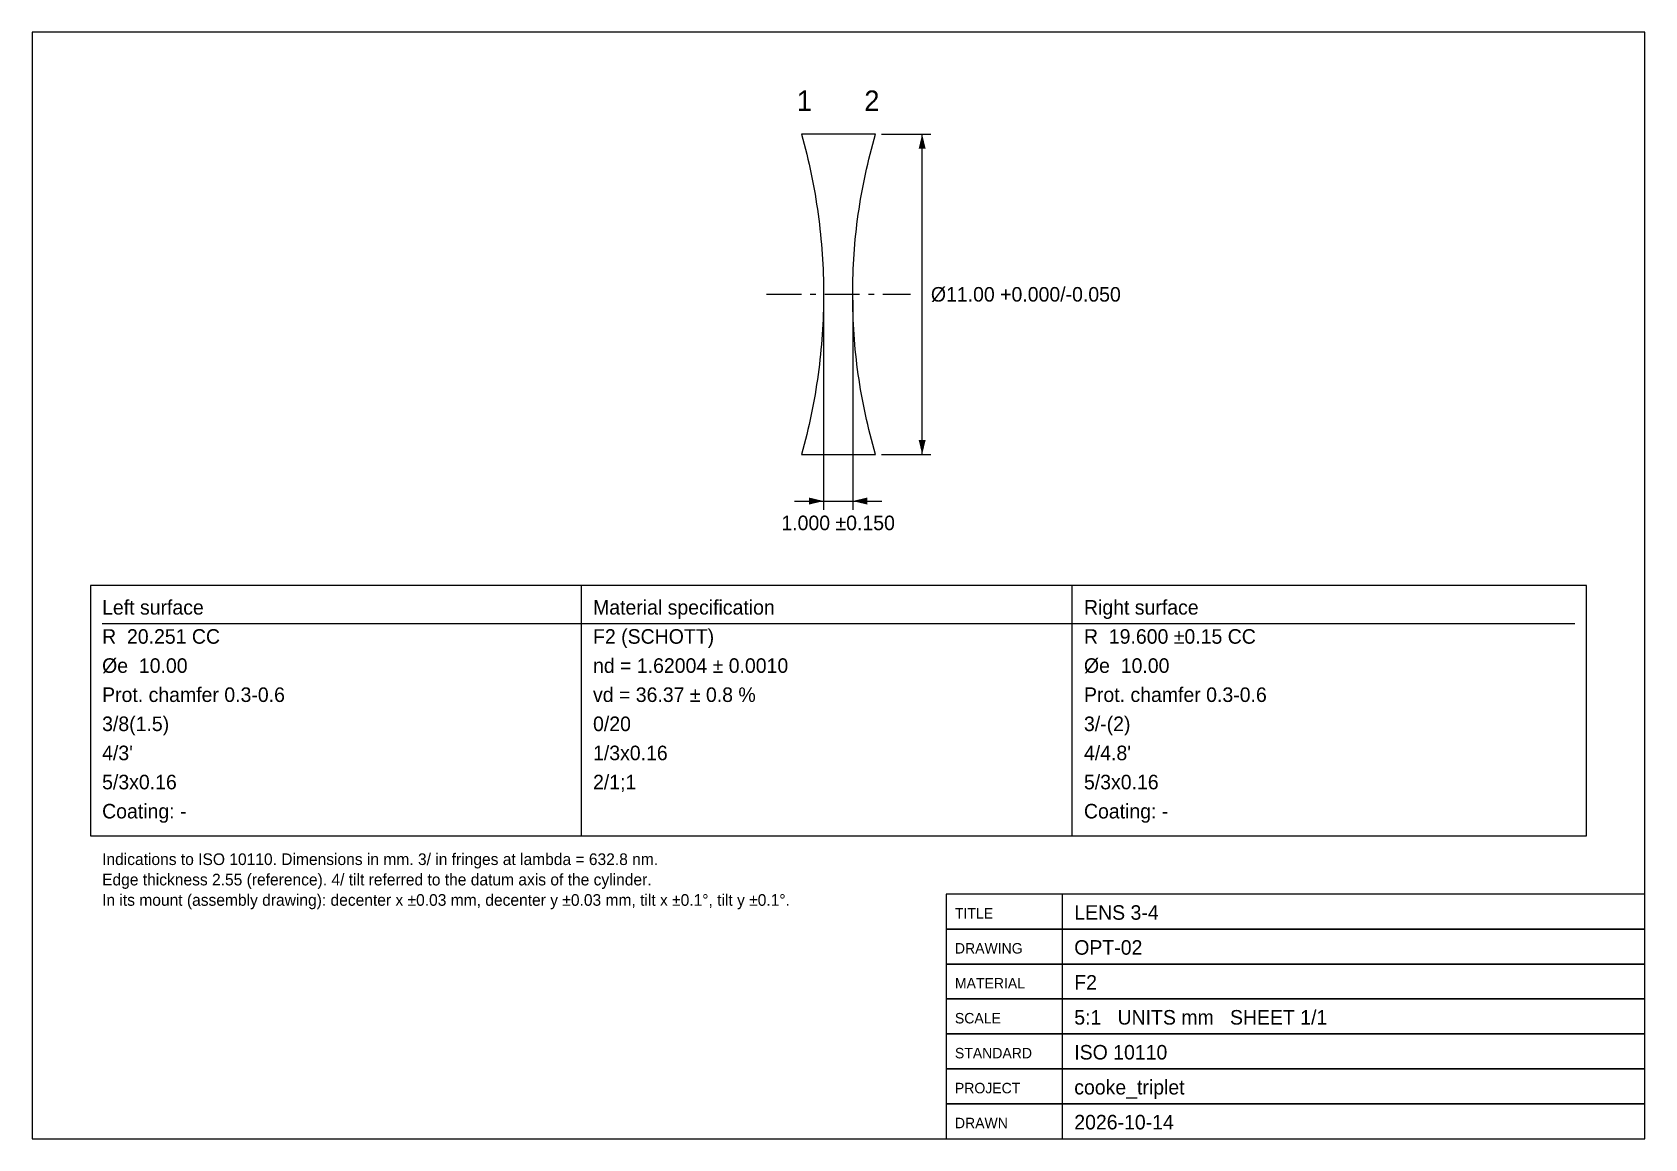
# Model space of a CAD drawing. Header units: millimetres. Extents: x 10 to 287, y 10 to 200.
import ezdxf
from ezdxf.enums import TextEntityAlignment as Align

# ---------------------------------------------------------------- set-up
doc = ezdxf.new("R2010")
doc.units = ezdxf.units.MM
doc.linetypes.add('CENTER', pattern=[10, 6, -1.5, 1, -1.5])
for name, color, linetype in [('CENTER', 1, 'CENTER'), ('DIMENSIONS', 3, 'CONTINUOUS'), ('FRAME', 7, 'CONTINUOUS'), ('OUTLINE', 7, 'CONTINUOUS'), ('TABLES', 8, 'CONTINUOUS'), ('TEXT', 7, 'CONTINUOUS')]:
    doc.layers.add(name, color=color, linetype=linetype)

msp = doc.modelspace()

# ---------------------------------------------------------------- linework, layer by layer
at = {"layer": 'CENTER'}
msp.add_line((136.128312, 155), (160.871688, 155), dxfattribs=at)
at = {"layer": 'DIMENSIONS'}
for p, q in [((155.871688, 182.5), (164.371688, 182.5)), ((162.871688, 127.5), (162.871688, 182.5)), ((145.9342, 154), (145.9342, 118)), ((150.9342, 154), (150.9342, 118)), ((155.871688, 127.5), (164.371688, 127.5)), ((140.9342, 119.5), (145.9342, 119.5)), ((145.9342, 119.5), (150.9342, 119.5)), ((150.9342, 119.5), (155.9342, 119.5))]:
    msp.add_line(p, q, dxfattribs=at)
for points in [[(162.871688, 182.5), (162.271688, 180), (163.471688, 180)], [(162.871688, 127.5), (163.471688, 130), (162.271688, 130)], [(145.9342, 119.5), (143.4342, 120.1), (143.4342, 118.9)], [(150.9342, 119.5), (153.4342, 118.9), (153.4342, 120.1)]]:
    msp.add_solid(points, dxfattribs=at)
at = {"layer": 'FRAME'}
msp.add_lwpolyline([(10, 10), (287, 10), (287, 200), (10, 200)], close=True, dxfattribs=at)
at = {"layer": 'OUTLINE'}
msp.add_lwpolyline([(142.128312, 182.5), (142.366744, 181.640625), (142.597053, 180.78125), (142.819298, 179.921875), (143.033531, 179.0625), (143.239806, 178.203125), (143.438173, 177.34375), (143.628679, 176.484375), (143.811369, 175.625), (143.986286, 174.765625), (144.153472, 173.90625), (144.312965, 173.046875), (144.464803, 172.1875), (144.60902, 171.328125), (144.745649, 170.46875), (144.874721, 169.609375), (144.996266, 168.75), (145.11031, 167.890625), (145.216879, 167.03125), (145.315997, 166.171875), (145.407687, 165.3125), (145.491967, 164.453125), (145.568857, 163.59375), (145.638374, 162.734375), (145.700533, 161.875), (145.755347, 161.015625), (145.802829, 160.15625), (145.842988, 159.296875), (145.875834, 158.4375), (145.901373, 157.578125), (145.919612, 156.71875), (145.930553, 155.859375), (145.9342, 155), (145.930553, 154.140625), (145.919612, 153.28125), (145.901373, 152.421875), (145.875834, 151.5625), (145.842988, 150.703125), (145.802829, 149.84375), (145.755347, 148.984375), (145.700533, 148.125), (145.638374, 147.265625), (145.568857, 146.40625), (145.491967, 145.546875), (145.407687, 144.6875), (145.315997, 143.828125), (145.216879, 142.96875), (145.11031, 142.109375), (144.996266, 141.25), (144.874721, 140.390625), (144.745649, 139.53125), (144.60902, 138.671875), (144.464803, 137.8125), (144.312965, 136.953125), (144.153472, 136.09375), (143.986286, 135.234375), (143.811369, 134.375), (143.628679, 133.515625), (143.438173, 132.65625), (143.239806, 131.796875), (143.033531, 130.9375), (142.819298, 130.078125), (142.597053, 129.21875), (142.366744, 128.359375), (142.128312, 127.5), (154.871688, 127.5), (154.624694, 128.359375), (154.386157, 129.21875), (154.156011, 130.078125), (153.934196, 130.9375), (153.720654, 131.796875), (153.51533, 132.65625), (153.318169, 133.515625), (153.129123, 134.375), (152.948143, 135.234375), (152.775183, 136.09375), (152.6102, 136.953125), (152.453154, 137.8125), (152.304006, 138.671875), (152.162718, 139.53125), (152.029258, 140.390625), (151.903592, 141.25), (151.78569, 142.109375), (151.675524, 142.96875), (151.573067, 143.828125), (151.478296, 144.6875), (151.391188, 145.546875), (151.311723, 146.40625), (151.239881, 147.265625), (151.175647, 148.125), (151.119004, 148.984375), (151.069941, 149.84375), (151.028444, 150.703125), (150.994506, 151.5625), (150.968118, 152.421875), (150.949273, 153.28125), (150.937968, 154.140625), (150.9342, 155), (150.937968, 155.859375), (150.949273, 156.71875), (150.968118, 157.578125), (150.994506, 158.4375), (151.028444, 159.296875), (151.069941, 160.15625), (151.119004, 161.015625), (151.175647, 161.875), (151.239881, 162.734375), (151.311723, 163.59375), (151.391188, 164.453125), (151.478296, 165.3125), (151.573067, 166.171875), (151.675524, 167.03125), (151.78569, 167.890625), (151.903592, 168.75), (152.029258, 169.609375), (152.162718, 170.46875), (152.304006, 171.328125), (152.453154, 172.1875), (152.6102, 173.046875), (152.775183, 173.90625), (152.948143, 174.765625), (153.129123, 175.625), (153.318169, 176.484375), (153.51533, 177.34375), (153.720654, 178.203125), (153.934196, 179.0625), (154.156011, 179.921875), (154.386157, 180.78125), (154.624694, 181.640625), (154.871688, 182.5)], close=True, dxfattribs=at)
at = {"layer": 'TABLES'}
for p, q in [((104.333333, 62), (104.333333, 105)), ((188.666667, 62), (188.666667, 105)), ((22, 98.5), (275, 98.5)), ((187, 10), (187, 52))]:
    msp.add_line(p, q, dxfattribs=at)
for points in [[(20, 62), (277, 62), (277, 105), (20, 105)], [(167, 46), (287, 46), (287, 52), (167, 52)], [(167, 40), (287, 40), (287, 46), (167, 46)], [(167, 34), (287, 34), (287, 40), (167, 40)], [(167, 28), (287, 28), (287, 34), (167, 34)], [(167, 22), (287, 22), (287, 28), (167, 28)], [(167, 16), (287, 16), (287, 22), (167, 22)], [(167, 10), (287, 10), (287, 16), (167, 16)]]:
    msp.add_lwpolyline(points, close=True, dxfattribs=at)

# ---------------------------------------------------------------- texts
at = {"layer": 'TEXT'}
msp.add_text('1', height=3.5, dxfattribs=at).set_placement((143.9342, 186.5), align=Align.RIGHT)
for s, height, p in [('2', 3.5, (152.9342, 186.5)), ('%%c11.00 +0.000/-0.050', 2.5, (164.371688, 153.75)), ('Left surface', 2.5, (22, 100)), ('Material specification', 2.5, (106.333333, 100)), ('Right surface', 2.5, (190.666667, 100)), ('R  20.251 CC', 2.5, (22, 95)), ('F2 (SCHOTT)', 2.5, (106.333333, 95)), ('R  19.600 %%p0.15 CC', 2.5, (190.666667, 95)), ('%%ce  10.00', 2.5, (22, 90)), ('nd = 1.62004 %%p 0.0010', 2.5, (106.333333, 90)), ('%%ce  10.00', 2.5, (190.666667, 90)), ('Prot. chamfer 0.3-0.6', 2.5, (22, 85)), ('vd = 36.37 %%p 0.8 %', 2.5, (106.333333, 85)), ('Prot. chamfer 0.3-0.6', 2.5, (190.666667, 85)), ('3/8(1.5)', 2.5, (22, 80)), ('0/20', 2.5, (106.333333, 80)), ('3/-(2)', 2.5, (190.666667, 80)), ("4/3'", 2.5, (22, 75)), ('1/3x0.16', 2.5, (106.333333, 75)), ("4/4.8'", 2.5, (190.666667, 75)), ('5/3x0.16', 2.5, (22, 70)), ('2/1;1', 2.5, (106.333333, 70)), ('5/3x0.16', 2.5, (190.666667, 70)), ('Coating: -', 2.5, (22, 65)), ('Coating: -', 2.5, (190.666667, 65)), ('Indications to ISO 10110. Dimensions in mm. 3/ in fringes at lambda = 632.8 nm.', 2, (22, 57)), ('Edge thickness 2.55 (reference). 4/ tilt referred to the datum axis of the cylinder.', 2, (22, 53.5)), ('In its mount (assembly drawing): decenter x %%p0.03 mm, decenter y %%p0.03 mm, tilt x %%p0.1%%d, tilt y %%p0.1%%d.', 2, (22, 50)), ('LENS 3-4', 2.5, (189, 47.6)), ('TITLE', 1.8, (168.5, 47.8)), ('DRAWING', 1.8, (168.5, 41.8)), ('OPT-02', 2.5, (189, 41.6)), ('MATERIAL', 1.8, (168.5, 35.8)), ('F2', 2.5, (189, 35.6)), ('SCALE', 1.8, (168.5, 29.8)), ('5:1   UNITS mm   SHEET 1/1', 2.5, (189, 29.6)), ('STANDARD', 1.8, (168.5, 23.8)), ('ISO 10110', 2.5, (189, 23.6)), ('PROJECT', 1.8, (168.5, 17.8)), ('cooke_triplet', 2.5, (189, 17.6)), ('2026-10-14', 2.5, (189, 11.6)), ('DRAWN', 1.8, (168.5, 11.8))]:
    msp.add_text(s, height=height, dxfattribs=at).set_placement(p)
msp.add_text('1.000 %%p0.150', height=2.5, dxfattribs=at).set_placement((148.4342, 114.5), align=Align.CENTER)

doc.saveas('drawing.dxf')
